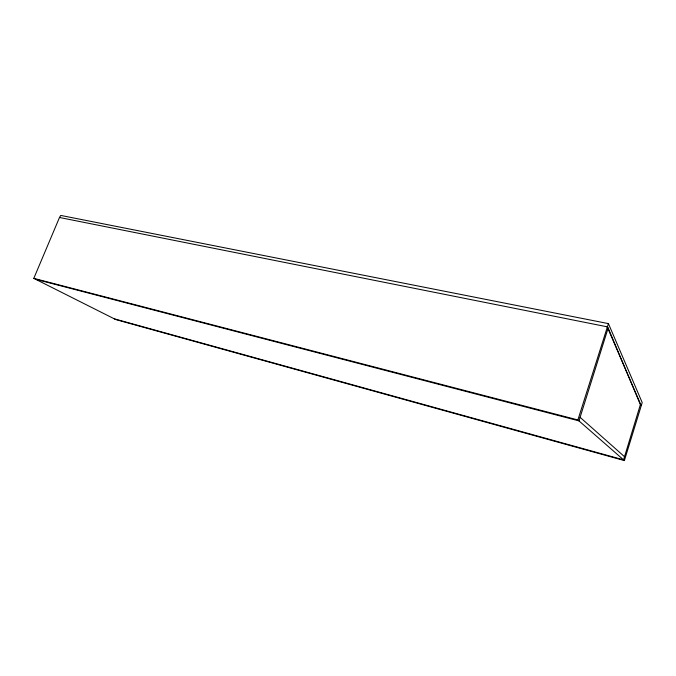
<?xml version="1.0" encoding="UTF-8"?>
<svg xmlns="http://www.w3.org/2000/svg" width="676" height="676" viewBox="0 0 676 676"><rect width="100%" height="100%" fill="white"/><g stroke="black" fill="none" stroke-linecap="round" stroke-linejoin="round"><path stroke-width="1.01" d="M59.496 217.486L60.747 215.424L608.434 323.61L642.2 402.6L624.387 460.576L115.841 319.604L33.8 278.36L59.496 217.486L607.192 326.812L608.163 328.021L640.375 404.62L623.568 459.857L114.329 318.835M608.163 328.021L578.977 420.886L35.634 279.281M624.387 460.576L577.895 419.94L608.434 323.61M33.8 278.36L577.895 419.94M580.101 417.312L624.523 456.706M640.375 404.62L641.144 405.482L607.192 326.812"/></g></svg>
